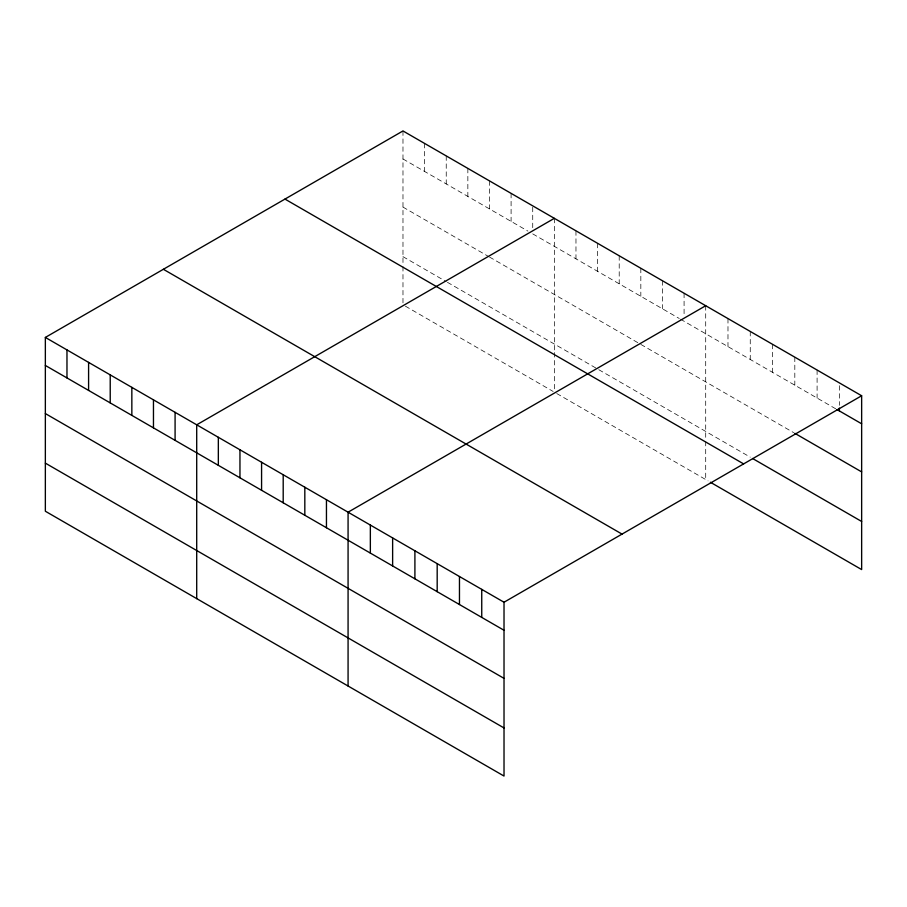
<?xml version="1.0" encoding="UTF-8"?>
<svg xmlns="http://www.w3.org/2000/svg" width="907" height="907" viewBox="0 0 907 907"><rect width="100%" height="100%" fill="white"/><g stroke="black" fill="none" stroke-linecap="round" stroke-linejoin="round"><path stroke-width="0.68" stroke-dasharray="4.54 3.4" d="M402.98 130.948L402.98 265.15M402.98 158.974L527.919 231.104M532.726 233.881L679.275 318.493M680.477 319.185L835.857 408.887M402.98 207.091L488.272 256.33M489.474 257.021L639.639 343.719M640.83 344.411L793.648 432.628M402.98 256.658L446.233 281.624M447.434 282.315L597.588 369.013M598.79 369.705L750.259 457.151M405.384 306.158L553.145 391.461M556.751 393.536L708.05 480.891M839.372 385.702L839.372 405.316M817.094 370.033L817.094 398.06M794.815 357.165L794.815 385.203M772.537 344.309L772.537 372.335M750.259 331.44L750.259 359.478M727.981 318.584L727.981 346.61M705.703 305.727L705.703 439.918M705.703 441.335L705.703 479.542M684.082 293.233L684.082 315.659M662.461 280.751L662.461 308.777M640.83 268.268L640.83 296.294M619.209 255.785L619.209 283.812M597.588 243.303L597.588 271.329M575.968 230.82L575.968 258.846M554.347 218.338L554.347 351.111M554.347 352.528L554.347 390.736M532.726 207.25L532.726 229.675M511.095 193.372L511.095 221.399M489.474 180.878L489.474 208.916M467.853 168.396L467.853 196.422M446.233 155.913L446.233 183.94M424.612 143.431L424.612 171.457M402.98 266.556L402.98 303.346"/><path stroke-width="1.36" d="M45.35 337.427L504.02 602.237L504.02 776.052L45.35 511.242L45.35 337.427L402.98 130.948L861.65 395.758L861.65 569.573L710.396 482.252M554.347 218.338L196.706 424.816L196.706 598.631M705.703 305.727L348.073 512.194L348.073 686.021M504.02 602.237L861.65 395.758M837.025 409.567L861.65 423.784M794.815 433.308L861.65 471.889M752.606 458.511L861.65 521.468M284.968 199.087L743.627 463.896M163.373 269.288L622.032 534.098M45.35 365.453L504.02 630.263M45.35 413.569L504.02 678.368M45.35 463.137L504.02 727.947M839.372 408.116L839.372 410.928M481.742 589.369L481.742 617.395M459.464 576.512L459.464 604.538M437.185 563.644L437.185 591.681M414.907 550.787L414.907 578.813M392.629 537.919L392.629 565.957M370.351 525.062L370.351 553.089M326.452 499.712L326.452 527.749M304.82 487.229L304.82 515.255M283.199 474.746L283.199 502.773M261.579 462.264L261.579 490.29M239.958 449.781L239.958 477.808M218.338 437.299L218.338 465.325M175.085 412.334L175.085 440.36M153.464 399.851L153.464 427.877M131.844 387.357L131.844 415.395M110.223 374.874L110.223 402.901M88.591 362.392L88.591 390.418M66.971 349.909L66.971 377.936"/></g></svg>
